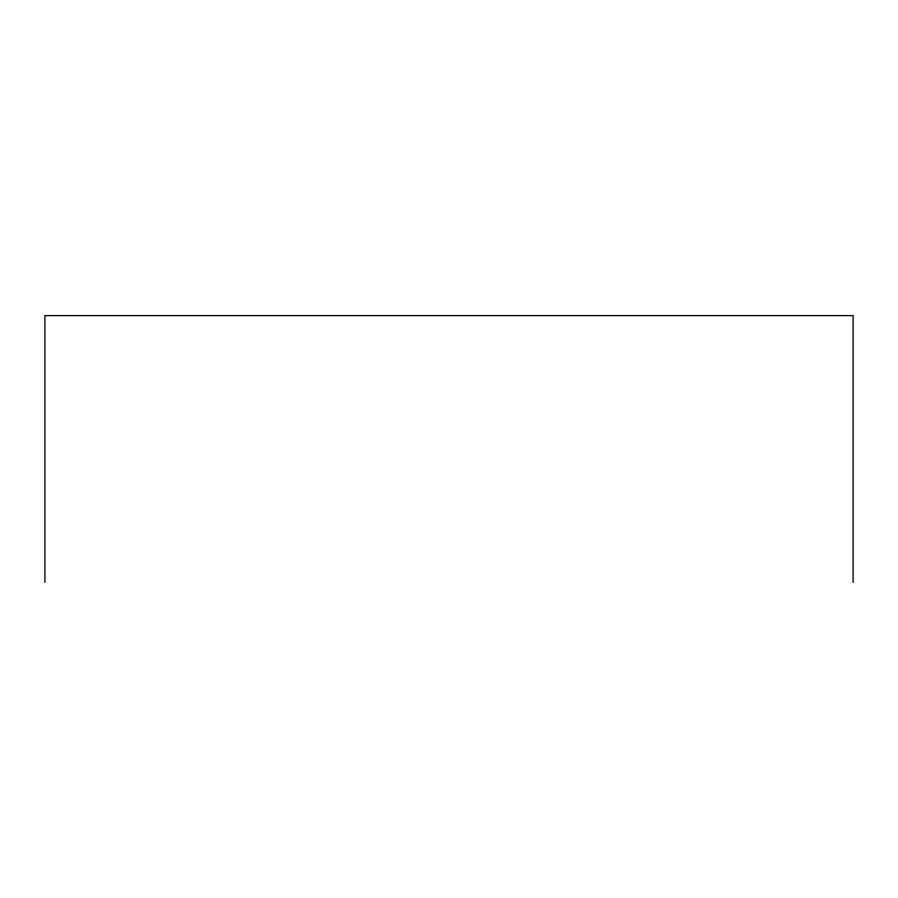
<?xml version="1.0" encoding="UTF-8"?>
<svg xmlns="http://www.w3.org/2000/svg" width="898" height="898" viewBox="0 0 898 898"><rect width="100%" height="100%" fill="white"/><g stroke="black" fill="none" stroke-linecap="round" stroke-linejoin="round"><path stroke-width="1.35" d="M853.1 582.409L853.1 315.591L44.9 315.591L44.9 582.409"/></g></svg>
